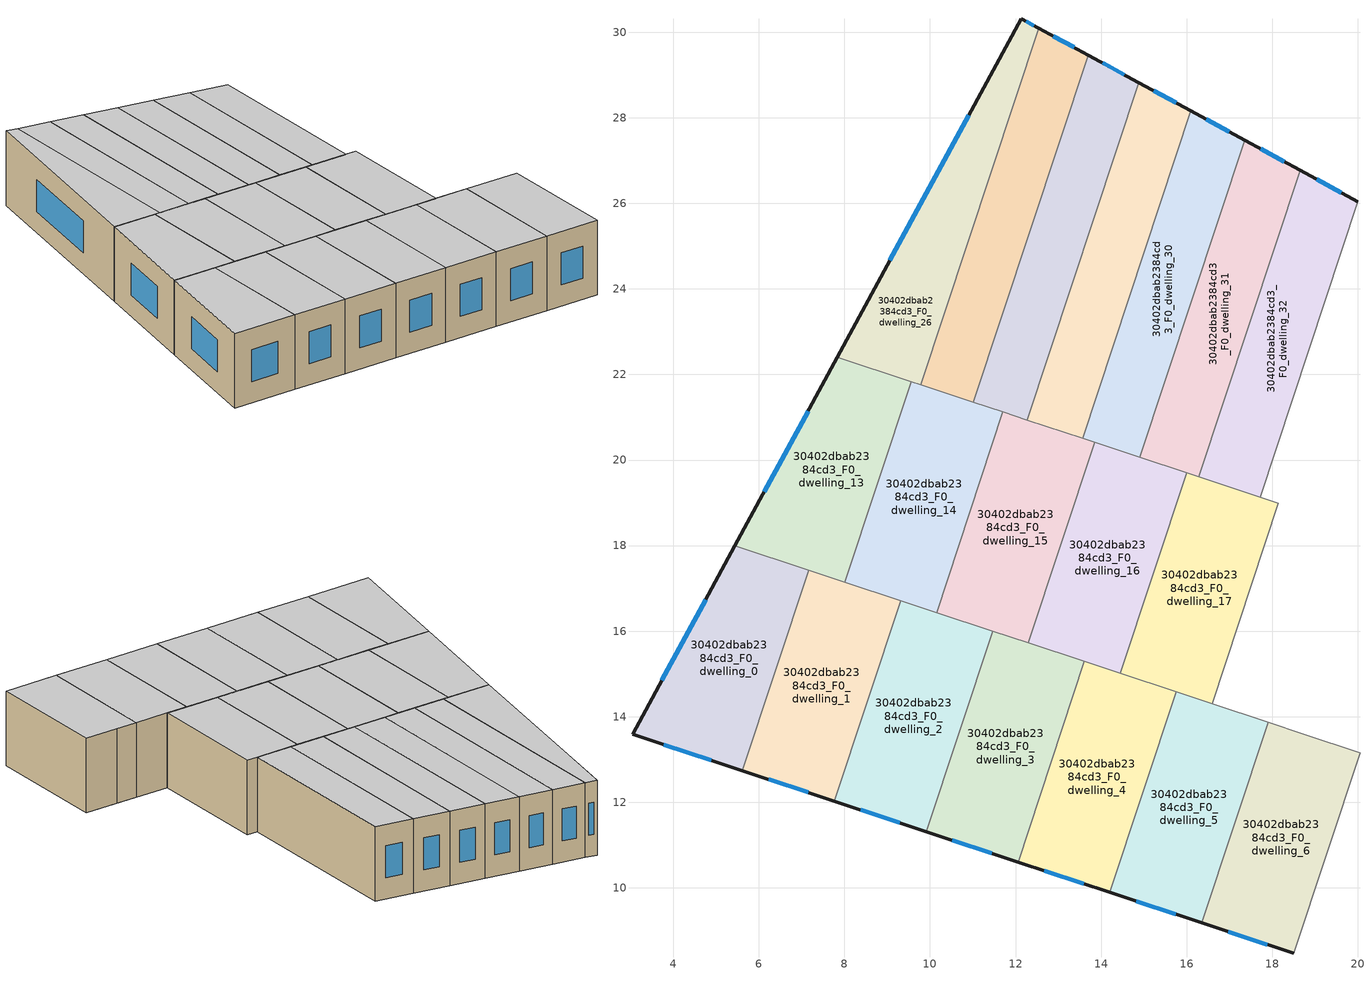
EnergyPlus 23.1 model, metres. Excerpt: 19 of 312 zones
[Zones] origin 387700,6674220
30402dbab2384cd3_F0_dwelling_0
 floor ground (EU_floor_Construction): 7.17,17.42 5.62,12.74 3.05,13.59 5.44,18 z0
 wall outside (EU_wall_Construction): 5.44,18 3.05,13.59 5.62,12.74 z0:3
 wall to 30402dbab2384cd3_F0_dwelling_1 (EU_wall_Construction): 5.62,12.74 7.17,17.42 z0:3
 wall to 30402dbab2384cd3_F0_dwelling_13 (EU_wall_Construction): 7.17,17.42 5.44,18 z0:3
 window (EU_Window_Construction): 4.76,16.74 3.73,14.85 / 3.78,13.35 4.88,12.98 z0.86:2.14
 ceiling to 30402dbab2384cd3_F1_dwelling_0 (EU_floor_Construction): 5.62,12.74 7.17,17.42 5.44,18 3.05,13.59 z3
30402dbab2384cd3_F0_dwelling_1
 floor ground (EU_floor_Construction): 9.32,16.71 7.77,12.03 5.62,12.74 7.17,17.42 z0
 wall outside (EU_wall_Construction): 5.62,12.74 7.77,12.03 z0:3
 wall to 30402dbab2384cd3_F0_dwelling_2 (EU_wall_Construction): 7.77,12.03 9.32,16.71 z0:3
 wall to 30402dbab2384cd3_F0_dwelling_14 (EU_wall_Construction): 9.32,16.71 8.01,17.14 z0:3
 wall to 30402dbab2384cd3_F0_dwelling_13 (EU_wall_Construction): 8.01,17.15 7.17,17.42 z0:3
 window (EU_Window_Construction): 6.23,12.54 7.15,12.23 z0.86:2.14
 ceiling to 30402dbab2384cd3_F1_dwelling_1 (EU_floor_Construction): 7.77,12.03 9.32,16.71 7.17,17.42 5.62,12.74 z3
30402dbab2384cd3_F0_dwelling_13
 floor ground (EU_floor_Construction): 9.56,21.83 8.01,17.14 5.44,18 7.84,22.4 z0
 wall outside (EU_wall_Construction): 7.84,22.4 5.44,18 z0:3
 wall to 30402dbab2384cd3_F0_dwelling_14 (EU_wall_Construction): 8.01,17.14 9.56,21.83 z0:3
 wall to 30402dbab2384cd3_F0_dwelling_26 (EU_wall_Construction): 9.56,21.83 7.84,22.4 z0:3
 window (EU_Window_Construction): 7.15,21.14 6.13,19.25 z0.86:2.14
 ceiling to 30402dbab2384cd3_F1_dwelling_13 (EU_floor_Construction): 8.01,17.14 9.56,21.83 7.84,22.4 5.44,18 z3
30402dbab2384cd3_F0_dwelling_14
 floor ground (EU_floor_Construction): 11.71,21.12 10.16,16.43 8.01,17.14 9.56,21.83 z0
 wall to 30402dbab2384cd3_F0_dwelling_15 (EU_wall_Construction): 10.16,16.43 11.71,21.12 z0:3
 wall to 30402dbab2384cd3_F0_dwelling_27 (EU_wall_Construction): 11.01,21.35 9.79,21.76 z0:3
 wall to 30402dbab2384cd3_F0_dwelling_28 (EU_wall_Construction): 11.71,21.12 11.02,21.35 z0:3
 wall to 30402dbab2384cd3_F0_dwelling_2 (EU_wall_Construction): 9.32,16.71 10.16,16.43 z0:3
 wall to 30402dbab2384cd3_F0_dwelling_26 (EU_wall_Construction): 9.79,21.76 9.56,21.83 z0:3
 ceiling to 30402dbab2384cd3_F1_dwelling_14 (EU_floor_Construction): 10.16,16.43 11.71,21.12 9.56,21.83 8.01,17.14 z3
30402dbab2384cd3_F0_dwelling_15
 floor ground (EU_floor_Construction): 13.85,20.41 12.3,15.72 10.16,16.43 11.71,21.12 z0
 wall to 30402dbab2384cd3_F0_dwelling_16 (EU_wall_Construction): 12.3,15.72 13.85,20.41 z0:3
 wall to 30402dbab2384cd3_F0_dwelling_29 (EU_wall_Construction): 13.57,20.51 12.27,20.93 z0:3
 wall to 30402dbab2384cd3_F0_dwelling_2 (EU_wall_Construction): 10.16,16.43 11.46,16 z0:3
 wall to 30402dbab2384cd3_F0_dwelling_3 (EU_wall_Construction): 11.46,16 12.3,15.72 z0:3
 wall to 30402dbab2384cd3_F0_dwelling_28 (EU_wall_Construction): 12.27,20.93 11.71,21.12 z0:3
 wall to 30402dbab2384cd3_F0_dwelling_30 (EU_wall_Construction): 13.85,20.41 13.57,20.51 z0:3
 ceiling to 30402dbab2384cd3_F1_dwelling_15 (EU_floor_Construction): 12.3,15.72 13.85,20.41 11.71,21.12 10.16,16.43 z3
30402dbab2384cd3_F0_dwelling_16
 floor ground (EU_floor_Construction): 16,19.7 14.45,15.01 12.3,15.72 13.85,20.41 z0
 wall to 30402dbab2384cd3_F0_dwelling_17 (EU_wall_Construction): 14.45,15.01 16,19.7 z0:3
 wall to 30402dbab2384cd3_F0_dwelling_31 (EU_wall_Construction): 16,19.7 14.9,20.06 z0:3
 wall to 30402dbab2384cd3_F0_dwelling_3 (EU_wall_Construction): 12.3,15.72 13.61,15.29 z0:3
 wall to 30402dbab2384cd3_F0_dwelling_30 (EU_wall_Construction): 14.9,20.06 13.85,20.41 z0:3
 wall to 30402dbab2384cd3_F0_dwelling_4 (EU_wall_Construction): 13.61,15.29 14.45,15.01 z0:3
 ceiling to 30402dbab2384cd3_F1_dwelling_16 (EU_floor_Construction): 14.45,15.01 16,19.7 13.85,20.41 12.3,15.72 z3
30402dbab2384cd3_F0_dwelling_17
 floor ground (EU_floor_Construction): 18.15,18.99 16.59,14.3 14.45,15.01 16,19.7 z0
 wall to 30402dbab2384cd3_F0_dwelling_18 (EU_wall_Construction): 16.59,14.3 18.15,18.99 z0:3
 wall to 30402dbab2384cd3_F0_dwelling_32 (EU_wall_Construction): 17.72,19.13 16.28,19.61 z0:3
 wall to 30402dbab2384cd3_F0_dwelling_4 (EU_wall_Construction): 14.45,15.01 15.76,14.58 z0:3
 wall to 30402dbab2384cd3_F0_dwelling_31 (EU_wall_Construction): 16.28,19.61 16,19.7 z0:3
 wall to 30402dbab2384cd3_F0_dwelling_5 (EU_wall_Construction): 15.76,14.58 16.59,14.3 z0:3
 wall to 30402dbab2384cd3_F0_dwelling_33 (EU_wall_Construction): 18.15,18.99 17.72,19.13 z0:3
 ceiling to 30402dbab2384cd3_F1_dwelling_17 (EU_floor_Construction): 16.59,14.3 18.15,18.99 16,19.7 14.45,15.01 z3
30402dbab2384cd3_F0_dwelling_2
 floor ground (EU_floor_Construction): 11.46,16 9.91,11.32 7.77,12.03 9.32,16.71 z0
 wall outside (EU_wall_Construction): 7.77,12.03 9.91,11.32 z0:3
 wall to 30402dbab2384cd3_F0_dwelling_3 (EU_wall_Construction): 9.91,11.32 11.46,16 z0:3
 window (EU_Window_Construction): 8.38,11.82 9.3,11.52 z0.86:2.14
 ceiling to 30402dbab2384cd3_F1_dwelling_2 (EU_floor_Construction): 9.91,11.32 11.46,16 9.32,16.71 7.77,12.03 z3
30402dbab2384cd3_F0_dwelling_26
 floor ground (EU_floor_Construction): 12.55,30.09 9.79,21.76 7.84,22.4 12.13,30.31 z0
 wall outside (EU_wall_Construction): 12.55,30.09 12.13,30.31 7.84,22.4 z0:3
 wall to 30402dbab2384cd3_F0_dwelling_27 (EU_wall_Construction): 9.79,21.76 12.55,30.09 z0:3
 window (EU_Window_Construction): 10.91,28.05 9.06,24.66 / 12.43,30.15 12.25,30.25 z0.86:2.14
 ceiling to 30402dbab2384cd3_F1_dwelling_26 (EU_floor_Construction): 9.79,21.76 12.55,30.09 12.13,30.31 7.84,22.4 z3
30402dbab2384cd3_F0_dwelling_27
 floor ground (EU_floor_Construction): 13.7,29.46 11.02,21.35 9.79,21.76 12.55,30.09 z0
 wall outside (EU_wall_Construction): 13.7,29.46 12.55,30.09 z0:3
 wall to 30402dbab2384cd3_F0_dwelling_28 (EU_wall_Construction): 11.02,21.35 13.7,29.46 z0:3
 window (EU_Window_Construction): 13.37,29.64 12.88,29.91 z0.86:2.14
 ceiling to 30402dbab2384cd3_F1_dwelling_27 (EU_floor_Construction): 11.02,21.35 13.7,29.46 12.55,30.09 9.79,21.76 z3
30402dbab2384cd3_F0_dwelling_28
 floor ground (EU_floor_Construction): 14.88,28.82 12.27,20.93 11.02,21.35 13.7,29.46 z0
 wall outside (EU_wall_Construction): 14.88,28.82 13.7,29.46 z0:3
 wall to 30402dbab2384cd3_F0_dwelling_29 (EU_wall_Construction): 12.27,20.93 14.88,28.82 z0:3
 window (EU_Window_Construction): 14.54,29 14.04,29.28 z0.86:2.14
 ceiling to 30402dbab2384cd3_F1_dwelling_28 (EU_floor_Construction): 12.27,20.93 14.88,28.82 13.7,29.46 11.02,21.35 z3
30402dbab2384cd3_F0_dwelling_29
 floor ground (EU_floor_Construction): 16.1,28.16 13.57,20.51 12.27,20.93 14.88,28.82 z0
 wall outside (EU_wall_Construction): 16.1,28.16 14.88,28.82 z0:3
 wall to 30402dbab2384cd3_F0_dwelling_30 (EU_wall_Construction): 13.57,20.51 16.1,28.16 z0:3
 window (EU_Window_Construction): 15.75,28.35 15.23,28.63 z0.86:2.14
 ceiling to 30402dbab2384cd3_F1_dwelling_29 (EU_floor_Construction): 13.57,20.51 16.1,28.16 14.88,28.82 12.27,20.93 z3
30402dbab2384cd3_F0_dwelling_3
 floor ground (EU_floor_Construction): 13.61,15.29 12.06,10.61 9.91,11.32 11.46,16 z0
 wall outside (EU_wall_Construction): 9.91,11.32 12.06,10.61 z0:3
 wall to 30402dbab2384cd3_F0_dwelling_4 (EU_wall_Construction): 12.06,10.61 13.61,15.29 z0:3
 window (EU_Window_Construction): 10.53,11.11 11.45,10.81 z0.86:2.14
 ceiling to 30402dbab2384cd3_F1_dwelling_3 (EU_floor_Construction): 12.06,10.61 13.61,15.29 11.46,16 9.91,11.32 z3
30402dbab2384cd3_F0_dwelling_30
 floor ground (EU_floor_Construction): 17.36,27.47 14.9,20.06 13.57,20.51 16.1,28.16 z0
 wall outside (EU_wall_Construction): 17.36,27.47 16.1,28.16 z0:3
 wall to 30402dbab2384cd3_F0_dwelling_31 (EU_wall_Construction): 14.9,20.06 17.36,27.47 z0:3
 window (EU_Window_Construction): 17,27.67 16.46,27.96 z0.86:2.14
 ceiling to 30402dbab2384cd3_F1_dwelling_30 (EU_floor_Construction): 14.9,20.06 17.36,27.47 16.1,28.16 13.57,20.51 z3
30402dbab2384cd3_F0_dwelling_31
 floor ground (EU_floor_Construction): 18.66,26.77 16.28,19.61 14.9,20.06 17.36,27.47 z0
 wall outside (EU_wall_Construction): 18.66,26.77 17.36,27.47 z0:3
 wall to 30402dbab2384cd3_F0_dwelling_32 (EU_wall_Construction): 16.28,19.61 18.66,26.77 z0:3
 window (EU_Window_Construction): 18.28,26.97 17.73,27.27 z0.86:2.14
 ceiling to 30402dbab2384cd3_F1_dwelling_31 (EU_floor_Construction): 16.28,19.61 18.66,26.77 17.36,27.47 14.9,20.06 z3
30402dbab2384cd3_F0_dwelling_32
 floor ground (EU_floor_Construction): 20,26.04 17.72,19.13 16.28,19.61 18.66,26.77 z0
 wall outside (EU_wall_Construction): 20,26.04 18.66,26.77 z0:3
 wall to 30402dbab2384cd3_F0_dwelling_33 (EU_wall_Construction): 17.72,19.13 20,26.04 z0:3
 window (EU_Window_Construction): 19.62,26.25 19.04,26.56 z0.86:2.14
 ceiling to 30402dbab2384cd3_F1_dwelling_32 (EU_floor_Construction): 17.72,19.13 20,26.04 18.66,26.77 16.28,19.61 z3
30402dbab2384cd3_F0_dwelling_4
 floor ground (EU_floor_Construction): 15.76,14.58 14.21,9.89 12.06,10.61 13.61,15.29 z0
 wall outside (EU_wall_Construction): 12.06,10.61 14.21,9.89 z0:3
 wall to 30402dbab2384cd3_F0_dwelling_5 (EU_wall_Construction): 14.21,9.89 15.76,14.58 z0:3
 window (EU_Window_Construction): 12.67,10.4 13.59,10.1 z0.86:2.14
 ceiling to 30402dbab2384cd3_F1_dwelling_4 (EU_floor_Construction): 14.21,9.89 15.76,14.58 13.61,15.29 12.06,10.61 z3
30402dbab2384cd3_F0_dwelling_5
 floor ground (EU_floor_Construction): 17.91,13.87 16.35,9.18 14.21,9.89 15.76,14.58 z0
 wall outside (EU_wall_Construction): 14.21,9.89 16.35,9.18 z0:3
 wall to 30402dbab2384cd3_F0_dwelling_6 (EU_wall_Construction): 16.35,9.18 17.91,13.87 z0:3
 wall to 30402dbab2384cd3_F0_dwelling_18 (EU_wall_Construction): 17.91,13.87 16.59,14.3 z0:3
 window (EU_Window_Construction): 14.82,9.69 15.74,9.39 z0.86:2.14
 ceiling to 30402dbab2384cd3_F1_dwelling_5 (EU_floor_Construction): 16.35,9.18 17.91,13.87 15.76,14.58 14.21,9.89 z3
30402dbab2384cd3_F0_dwelling_6
 floor ground (EU_floor_Construction): 20.05,13.16 18.5,8.47 16.35,9.18 17.91,13.87 z0
 wall outside (EU_wall_Construction): 16.35,9.18 18.5,8.47 z0:3
 wall to 30402dbab2384cd3_F0_dwelling_7 (EU_wall_Construction): 18.5,8.47 20.05,13.16 z0:3
 wall to 30402dbab2384cd3_F0_dwelling_19 (EU_wall_Construction): 20.05,13.16 18.74,13.59 z0:3
 wall to 30402dbab2384cd3_F0_dwelling_18 (EU_wall_Construction): 18.74,13.59 17.91,13.87 z0:3
 window (EU_Window_Construction): 16.97,8.98 17.89,8.68 z0.86:2.14
 ceiling to 30402dbab2384cd3_F1_dwelling_6 (EU_floor_Construction): 18.5,8.47 20.05,13.16 17.91,13.87 16.35,9.18 z3
[Building]
EU S2 Campaign: North Axis=0; Terrain=City; Solar Distribution=FullExterior
[Site:Location]
Helsinki-Vantaa.AP: Latitude=60.317; Longitude=24.963; Time Zone=2; Elevation=54.6
[SizingPeriod:WeatherFileDays]
AnnualSizingPeriod: Begin Month=1; Begin Day of Month=1; End Month=12; End Day of Month=31; Day of Week for Start Day=Monday; Use Weather File Daylight Saving Period=No; Use Weather File Rain and Snow Indicators=No
[MATERIAL]
EU_InternalMass_Material: Roughness=MediumRough; Thickness=0.1; Conductivity=1; Density=1800; Specific Heat=900; Thermal Absorptance=0.9; Solar Absorptance=0.7; Visible Absorptance=0.7
[MATERIAL:NOMASS] Roughness=MediumRough; Thermal Absorptance=0.9; Solar Absorptance=0.7; Visible Absorptance=0.7
Name | Thermal Resistance
EU_wall_NoMass | 5.91765
EU_floor_NoMass | 6.2875
[WINDOWMATERIAL:SIMPLEGLAZINGSYSTEM]
EU_Window_SimpleGlazing: UFactor=0.994035; Solar Heat Gain Coefficient=0.7; Visible Transmittance=0.7
[CONSTRUCTION]
EU_wall_Construction: EU_wall_NoMass
EU_floor_Construction: EU_floor_NoMass
EU_Window_Construction: EU_Window_SimpleGlazing
EU_InternalMass_Construction: EU_InternalMass_Material
[ZONE] Type=1; Multiplier=1; Ceiling Height=autocalculate; Floor Area=autocalculate; Part of Total Floor Area=Yes
Name | Volume
30402dbab2384cd3_F0_dwelling_0; 30402dbab2384cd3_F0_dwelling_2; 30402dbab2384cd3_F0_dwelling_31 | 33.4856
30402dbab2384cd3_F0_dwelling_1 | 33.4937
30402dbab2384cd3_F0_dwelling_13; 30402dbab2384cd3_F0_dwelling_3 | 33.4951
30402dbab2384cd3_F0_dwelling_14; 30402dbab2384cd3_F0_dwelling_27 | 33.479
30402dbab2384cd3_F0_dwelling_15 | 33.4915
30402dbab2384cd3_F0_dwelling_16 | 33.4929
30402dbab2384cd3_F0_dwelling_17 | 33.4768
30402dbab2384cd3_F0_dwelling_26; 30402dbab2384cd3_F0_dwelling_32 | 33.4995
30402dbab2384cd3_F0_dwelling_28 | 33.4871
30402dbab2384cd3_F0_dwelling_29 | 33.4834
30402dbab2384cd3_F0_dwelling_30 | 33.5002
30402dbab2384cd3_F0_dwelling_4 | 33.4827
30402dbab2384cd3_F0_dwelling_5 | 33.498
30402dbab2384cd3_F0_dwelling_6 | 33.4841
[INTERNALMASS] Construction=EU_InternalMass_Construction
Name | Zone or ZoneList | Surface Area
30402dbab2384cd3_F0_dwelling_0_EU_InternalMass | 30402dbab2384cd3_F0_dwelling_0 | 11.1619
30402dbab2384cd3_F0_dwelling_1_EU_InternalMass | 30402dbab2384cd3_F0_dwelling_1 | 11.1648
30402dbab2384cd3_F0_dwelling_2_EU_InternalMass | 30402dbab2384cd3_F0_dwelling_2 | 11.1616
30402dbab2384cd3_F0_dwelling_3_EU_InternalMass | 30402dbab2384cd3_F0_dwelling_3 | 11.1653
30402dbab2384cd3_F0_dwelling_4_EU_InternalMass | 30402dbab2384cd3_F0_dwelling_4 | 11.1612
30402dbab2384cd3_F0_dwelling_5_EU_InternalMass | 30402dbab2384cd3_F0_dwelling_5 | 11.1657
30402dbab2384cd3_F0_dwelling_6_EU_InternalMass | 30402dbab2384cd3_F0_dwelling_6 | 11.1614
30402dbab2384cd3_F0_dwelling_13_EU_InternalMass | 30402dbab2384cd3_F0_dwelling_13 | 11.1653
30402dbab2384cd3_F0_dwelling_14_EU_InternalMass | 30402dbab2384cd3_F0_dwelling_14 | 11.1605
30402dbab2384cd3_F0_dwelling_15_EU_InternalMass | 30402dbab2384cd3_F0_dwelling_15 | 11.1641
30402dbab2384cd3_F0_dwelling_16_EU_InternalMass | 30402dbab2384cd3_F0_dwelling_16 | 11.1641
30402dbab2384cd3_F0_dwelling_17_EU_InternalMass | 30402dbab2384cd3_F0_dwelling_17 | 11.1595
30402dbab2384cd3_F0_dwelling_26_EU_InternalMass | 30402dbab2384cd3_F0_dwelling_26 | 11.1666
30402dbab2384cd3_F0_dwelling_27_EU_InternalMass | 30402dbab2384cd3_F0_dwelling_27 | 11.1596
30402dbab2384cd3_F0_dwelling_28_EU_InternalMass | 30402dbab2384cd3_F0_dwelling_28 | 11.1623
30402dbab2384cd3_F0_dwelling_29_EU_InternalMass | 30402dbab2384cd3_F0_dwelling_29 | 11.1614
30402dbab2384cd3_F0_dwelling_30_EU_InternalMass | 30402dbab2384cd3_F0_dwelling_30 | 11.1666
30402dbab2384cd3_F0_dwelling_31_EU_InternalMass | 30402dbab2384cd3_F0_dwelling_31 | 11.162
30402dbab2384cd3_F0_dwelling_32_EU_InternalMass | 30402dbab2384cd3_F0_dwelling_32 | 11.1665
[OTHEREQUIPMENT] Fuel Type=Electricity; Design Level Calculation Method=Watts/Area; Power per Zone Floor Area=1; Fraction Latent=0; Fraction Radiant=0; Fraction Lost=0; Carbon Dioxide Generation Rate=0; EndUse Subcategory=EU_Step8_InternalGains
Name | Zone or ZoneList or Space or SpaceList | Schedule
EU_Step8_InternalGain_30402dbab2384cd3_F0_dwelling_0_f000 | 30402dbab2384cd3_F0_dwelling_0 | EU_Step8_GainSchedule_30402dbab2384cd3_F0_dwelling_0_f000
EU_Step8_InternalGain_30402dbab2384cd3_F0_dwelling_1_f000 | 30402dbab2384cd3_F0_dwelling_1 | EU_Step8_GainSchedule_30402dbab2384cd3_F0_dwelling_1_f000
EU_Step8_InternalGain_30402dbab2384cd3_F0_dwelling_2_f000 | 30402dbab2384cd3_F0_dwelling_2 | EU_Step8_GainSchedule_30402dbab2384cd3_F0_dwelling_2_f000
EU_Step8_InternalGain_30402dbab2384cd3_F0_dwelling_3_f000 | 30402dbab2384cd3_F0_dwelling_3 | EU_Step8_GainSchedule_30402dbab2384cd3_F0_dwelling_3_f000
EU_Step8_InternalGain_30402dbab2384cd3_F0_dwelling_4_f000 | 30402dbab2384cd3_F0_dwelling_4 | EU_Step8_GainSchedule_30402dbab2384cd3_F0_dwelling_4_f000
EU_Step8_InternalGain_30402dbab2384cd3_F0_dwelling_5_f000 | 30402dbab2384cd3_F0_dwelling_5 | EU_Step8_GainSchedule_30402dbab2384cd3_F0_dwelling_5_f000
EU_Step8_InternalGain_30402dbab2384cd3_F0_dwelling_6_f000 | 30402dbab2384cd3_F0_dwelling_6 | EU_Step8_GainSchedule_30402dbab2384cd3_F0_dwelling_6_f000
EU_Step8_InternalGain_30402dbab2384cd3_F0_dwelling_13_f000 | 30402dbab2384cd3_F0_dwelling_13 | EU_Step8_GainSchedule_30402dbab2384cd3_F0_dwelling_13_f000
EU_Step8_InternalGain_30402dbab2384cd3_F0_dwelling_14_f000 | 30402dbab2384cd3_F0_dwelling_14 | EU_Step8_GainSchedule_30402dbab2384cd3_F0_dwelling_14_f000
EU_Step8_InternalGain_30402dbab2384cd3_F0_dwelling_15_f000 | 30402dbab2384cd3_F0_dwelling_15 | EU_Step8_GainSchedule_30402dbab2384cd3_F0_dwelling_15_f000
EU_Step8_InternalGain_30402dbab2384cd3_F0_dwelling_16_f000 | 30402dbab2384cd3_F0_dwelling_16 | EU_Step8_GainSchedule_30402dbab2384cd3_F0_dwelling_16_f000
EU_Step8_InternalGain_30402dbab2384cd3_F0_dwelling_17_f000 | 30402dbab2384cd3_F0_dwelling_17 | EU_Step8_GainSchedule_30402dbab2384cd3_F0_dwelling_17_f000
EU_Step8_InternalGain_30402dbab2384cd3_F0_dwelling_26_f000 | 30402dbab2384cd3_F0_dwelling_26 | EU_Step8_GainSchedule_30402dbab2384cd3_F0_dwelling_26_f000
EU_Step8_InternalGain_30402dbab2384cd3_F0_dwelling_27_f000 | 30402dbab2384cd3_F0_dwelling_27 | EU_Step8_GainSchedule_30402dbab2384cd3_F0_dwelling_27_f000
EU_Step8_InternalGain_30402dbab2384cd3_F0_dwelling_28_f000 | 30402dbab2384cd3_F0_dwelling_28 | EU_Step8_GainSchedule_30402dbab2384cd3_F0_dwelling_28_f000
EU_Step8_InternalGain_30402dbab2384cd3_F0_dwelling_29_f000 | 30402dbab2384cd3_F0_dwelling_29 | EU_Step8_GainSchedule_30402dbab2384cd3_F0_dwelling_29_f000
EU_Step8_InternalGain_30402dbab2384cd3_F0_dwelling_30_f000 | 30402dbab2384cd3_F0_dwelling_30 | EU_Step8_GainSchedule_30402dbab2384cd3_F0_dwelling_30_f000
EU_Step8_InternalGain_30402dbab2384cd3_F0_dwelling_31_f000 | 30402dbab2384cd3_F0_dwelling_31 | EU_Step8_GainSchedule_30402dbab2384cd3_F0_dwelling_31_f000
EU_Step8_InternalGain_30402dbab2384cd3_F0_dwelling_32_f000 | 30402dbab2384cd3_F0_dwelling_32 | EU_Step8_GainSchedule_30402dbab2384cd3_F0_dwelling_32_f000
[ZONEVENTILATION:DESIGNFLOWRATE] Schedule=EU_AlwaysOn; Design Flow Rate Calculation Method=AirChanges/Hour; Air Changes per Hour=0.596421; Ventilation Type=Natural; Fan Pressure Rise=0; Fan Total Efficiency=1; Constant Term Coefficient=1; Temperature Term Coefficient=0; Velocity Term Coefficient=0; Velocity Squared Term Coefficient=0; Minimum Indoor Temperature=-100; Maximum Indoor Temperature=100; Delta Temperature=-100; Minimum Outdoor Temperature=-100; Maximum Outdoor Temperature=100; Maximum Wind Speed=40
Name | Zone or ZoneList or Space or SpaceList
EU_ConstantAir_30402dbab2384cd3_F0_dwelling_0 | 30402dbab2384cd3_F0_dwelling_0
EU_ConstantAir_30402dbab2384cd3_F0_dwelling_1 | 30402dbab2384cd3_F0_dwelling_1
EU_ConstantAir_30402dbab2384cd3_F0_dwelling_2 | 30402dbab2384cd3_F0_dwelling_2
EU_ConstantAir_30402dbab2384cd3_F0_dwelling_3 | 30402dbab2384cd3_F0_dwelling_3
EU_ConstantAir_30402dbab2384cd3_F0_dwelling_4 | 30402dbab2384cd3_F0_dwelling_4
EU_ConstantAir_30402dbab2384cd3_F0_dwelling_5 | 30402dbab2384cd3_F0_dwelling_5
EU_ConstantAir_30402dbab2384cd3_F0_dwelling_6 | 30402dbab2384cd3_F0_dwelling_6
EU_ConstantAir_30402dbab2384cd3_F0_dwelling_13 | 30402dbab2384cd3_F0_dwelling_13
EU_ConstantAir_30402dbab2384cd3_F0_dwelling_14 | 30402dbab2384cd3_F0_dwelling_14
EU_ConstantAir_30402dbab2384cd3_F0_dwelling_15 | 30402dbab2384cd3_F0_dwelling_15
EU_ConstantAir_30402dbab2384cd3_F0_dwelling_16 | 30402dbab2384cd3_F0_dwelling_16
EU_ConstantAir_30402dbab2384cd3_F0_dwelling_17 | 30402dbab2384cd3_F0_dwelling_17
EU_ConstantAir_30402dbab2384cd3_F0_dwelling_26 | 30402dbab2384cd3_F0_dwelling_26
EU_ConstantAir_30402dbab2384cd3_F0_dwelling_27 | 30402dbab2384cd3_F0_dwelling_27
EU_ConstantAir_30402dbab2384cd3_F0_dwelling_28 | 30402dbab2384cd3_F0_dwelling_28
EU_ConstantAir_30402dbab2384cd3_F0_dwelling_29 | 30402dbab2384cd3_F0_dwelling_29
EU_ConstantAir_30402dbab2384cd3_F0_dwelling_30 | 30402dbab2384cd3_F0_dwelling_30
EU_ConstantAir_30402dbab2384cd3_F0_dwelling_31 | 30402dbab2384cd3_F0_dwelling_31
EU_ConstantAir_30402dbab2384cd3_F0_dwelling_32 | 30402dbab2384cd3_F0_dwelling_32
[HVACTEMPLATE:THERMOSTAT] Constant Heating Setpoint=20; Constant Cooling Setpoint=50
EU_HeatOnly_30402dbab2384cd3_F0_dwelling_0; EU_HeatOnly_30402dbab2384cd3_F0_dwelling_1; EU_HeatOnly_30402dbab2384cd3_F0_dwelling_2; EU_HeatOnly_30402dbab2384cd3_F0_dwelling_3; EU_HeatOnly_30402dbab2384cd3_F0_dwelling_4; EU_HeatOnly_30402dbab2384cd3_F0_dwelling_5; EU_HeatOnly_30402dbab2384cd3_F0_dwelling_6; EU_HeatOnly_30402dbab2384cd3_F0_dwelling_7; EU_HeatOnly_30402dbab2384cd3_F0_dwelling_8; EU_HeatOnly_30402dbab2384cd3_F0_dwelling_9; EU_HeatOnly_30402dbab2384cd3_F0_dwelling_10; EU_HeatOnly_30402dbab2384cd3_F0_dwelling_11; EU_HeatOnly_30402dbab2384cd3_F0_dwelling_12; EU_HeatOnly_30402dbab2384cd3_F0_dwelling_13; EU_HeatOnly_30402dbab2384cd3_F0_dwelling_14; EU_HeatOnly_30402dbab2384cd3_F0_dwelling_15; EU_HeatOnly_30402dbab2384cd3_F0_dwelling_16; EU_HeatOnly_30402dbab2384cd3_F0_dwelling_17; EU_HeatOnly_30402dbab2384cd3_F0_dwelling_18; EU_HeatOnly_30402dbab2384cd3_F0_dwelling_19; EU_HeatOnly_30402dbab2384cd3_F0_dwelling_20; EU_HeatOnly_30402dbab2384cd3_F0_dwelling_21; EU_HeatOnly_30402dbab2384cd3_F0_dwelling_22; EU_HeatOnly_30402dbab2384cd3_F0_dwelling_23; EU_HeatOnly_30402dbab2384cd3_F0_dwelling_24; EU_HeatOnly_30402dbab2384cd3_F0_dwelling_25; EU_HeatOnly_30402dbab2384cd3_F0_dwelling_26; EU_HeatOnly_30402dbab2384cd3_F0_dwelling_27; EU_HeatOnly_30402dbab2384cd3_F0_dwelling_28; EU_HeatOnly_30402dbab2384cd3_F0_dwelling_29; EU_HeatOnly_30402dbab2384cd3_F0_dwelling_30; EU_HeatOnly_30402dbab2384cd3_F0_dwelling_31; EU_HeatOnly_30402dbab2384cd3_F0_dwelling_32; EU_HeatOnly_30402dbab2384cd3_F0_dwelling_33; EU_HeatOnly_30402dbab2384cd3_F0_dwelling_34; EU_HeatOnly_30402dbab2384cd3_F0_dwelling_35; EU_HeatOnly_30402dbab2384cd3_F0_dwelling_36; EU_HeatOnly_30402dbab2384cd3_F0_dwelling_37; EU_HeatOnly_30402dbab2384cd3_F0_dwelling_38; EU_HeatOnly_30402dbab2384cd3_F1_dwelling_0; EU_HeatOnly_30402dbab2384cd3_F1_dwelling_1; EU_HeatOnly_30402dbab2384cd3_F1_dwelling_2; EU_HeatOnly_30402dbab2384cd3_F1_dwelling_3; EU_HeatOnly_30402dbab2384cd3_F1_dwelling_4; EU_HeatOnly_30402dbab2384cd3_F1_dwelling_5; EU_HeatOnly_30402dbab2384cd3_F1_dwelling_6; EU_HeatOnly_30402dbab2384cd3_F1_dwelling_7; EU_HeatOnly_30402dbab2384cd3_F1_dwelling_8; EU_HeatOnly_30402dbab2384cd3_F1_dwelling_9; EU_HeatOnly_30402dbab2384cd3_F1_dwelling_10; EU_HeatOnly_30402dbab2384cd3_F1_dwelling_11; EU_HeatOnly_30402dbab2384cd3_F1_dwelling_12; EU_HeatOnly_30402dbab2384cd3_F1_dwelling_13; EU_HeatOnly_30402dbab2384cd3_F1_dwelling_14; EU_HeatOnly_30402dbab2384cd3_F1_dwelling_15; EU_HeatOnly_30402dbab2384cd3_F1_dwelling_16; EU_HeatOnly_30402dbab2384cd3_F1_dwelling_17; EU_HeatOnly_30402dbab2384cd3_F1_dwelling_18; EU_HeatOnly_30402dbab2384cd3_F1_dwelling_19; EU_HeatOnly_30402dbab2384cd3_F1_dwelling_20; EU_HeatOnly_30402dbab2384cd3_F1_dwelling_21; EU_HeatOnly_30402dbab2384cd3_F1_dwelling_22; EU_HeatOnly_30402dbab2384cd3_F1_dwelling_23; EU_HeatOnly_30402dbab2384cd3_F1_dwelling_24; EU_HeatOnly_30402dbab2384cd3_F1_dwelling_25; EU_HeatOnly_30402dbab2384cd3_F1_dwelling_26; EU_HeatOnly_30402dbab2384cd3_F1_dwelling_27; EU_HeatOnly_30402dbab2384cd3_F1_dwelling_28; EU_HeatOnly_30402dbab2384cd3_F1_dwelling_29; EU_HeatOnly_30402dbab2384cd3_F1_dwelling_30; EU_HeatOnly_30402dbab2384cd3_F1_dwelling_31; EU_HeatOnly_30402dbab2384cd3_F1_dwelling_32; EU_HeatOnly_30402dbab2384cd3_F1_dwelling_33; EU_HeatOnly_30402dbab2384cd3_F1_dwelling_34; EU_HeatOnly_30402dbab2384cd3_F1_dwelling_35; EU_HeatOnly_30402dbab2384cd3_F1_dwelling_36; EU_HeatOnly_30402dbab2384cd3_F1_dwelling_37; EU_HeatOnly_30402dbab2384cd3_F1_dwelling_38; EU_HeatOnly_30402dbab2384cd3_F2_dwelling_0; EU_HeatOnly_30402dbab2384cd3_F2_dwelling_1; EU_HeatOnly_30402dbab2384cd3_F2_dwelling_2; EU_HeatOnly_30402dbab2384cd3_F2_dwelling_3; EU_HeatOnly_30402dbab2384cd3_F2_dwelling_4; EU_HeatOnly_30402dbab2384cd3_F2_dwelling_5; EU_HeatOnly_30402dbab2384cd3_F2_dwelling_6; EU_HeatOnly_30402dbab2384cd3_F2_dwelling_7; EU_HeatOnly_30402dbab2384cd3_F2_dwelling_8; EU_HeatOnly_30402dbab2384cd3_F2_dwelling_9; EU_HeatOnly_30402dbab2384cd3_F2_dwelling_10; EU_HeatOnly_30402dbab2384cd3_F2_dwelling_11; EU_HeatOnly_30402dbab2384cd3_F2_dwelling_12; EU_HeatOnly_30402dbab2384cd3_F2_dwelling_13; EU_HeatOnly_30402dbab2384cd3_F2_dwelling_14; EU_HeatOnly_30402dbab2384cd3_F2_dwelling_15; EU_HeatOnly_30402dbab2384cd3_F2_dwelling_16; EU_HeatOnly_30402dbab2384cd3_F2_dwelling_17; EU_HeatOnly_30402dbab2384cd3_F2_dwelling_18; EU_HeatOnly_30402dbab2384cd3_F2_dwelling_19; EU_HeatOnly_30402dbab2384cd3_F2_dwelling_20; EU_HeatOnly_30402dbab2384cd3_F2_dwelling_21; EU_HeatOnly_30402dbab2384cd3_F2_dwelling_22; EU_HeatOnly_30402dbab2384cd3_F2_dwelling_23; EU_HeatOnly_30402dbab2384cd3_F2_dwelling_24; EU_HeatOnly_30402dbab2384cd3_F2_dwelling_25; EU_HeatOnly_30402dbab2384cd3_F2_dwelling_26; EU_HeatOnly_30402dbab2384cd3_F2_dwelling_27; EU_HeatOnly_30402dbab2384cd3_F2_dwelling_28; EU_HeatOnly_30402dbab2384cd3_F2_dwelling_29; EU_HeatOnly_30402dbab2384cd3_F2_dwelling_30; EU_HeatOnly_30402dbab2384cd3_F2_dwelling_31; EU_HeatOnly_30402dbab2384cd3_F2_dwelling_32; EU_HeatOnly_30402dbab2384cd3_F2_dwelling_33; EU_HeatOnly_30402dbab2384cd3_F2_dwelling_34; EU_HeatOnly_30402dbab2384cd3_F2_dwelling_35; EU_HeatOnly_30402dbab2384cd3_F2_dwelling_36; EU_HeatOnly_30402dbab2384cd3_F2_dwelling_37; EU_HeatOnly_30402dbab2384cd3_F2_dwelling_38; EU_HeatOnly_30402dbab2384cd3_F3_dwelling_0; EU_HeatOnly_30402dbab2384cd3_F3_dwelling_1; EU_HeatOnly_30402dbab2384cd3_F3_dwelling_2; EU_HeatOnly_30402dbab2384cd3_F3_dwelling_3; EU_HeatOnly_30402dbab2384cd3_F3_dwelling_4; EU_HeatOnly_30402dbab2384cd3_F3_dwelling_5; EU_HeatOnly_30402dbab2384cd3_F3_dwelling_6; EU_HeatOnly_30402dbab2384cd3_F3_dwelling_7; EU_HeatOnly_30402dbab2384cd3_F3_dwelling_8; EU_HeatOnly_30402dbab2384cd3_F3_dwelling_9; EU_HeatOnly_30402dbab2384cd3_F3_dwelling_10; EU_HeatOnly_30402dbab2384cd3_F3_dwelling_11; EU_HeatOnly_30402dbab2384cd3_F3_dwelling_12; EU_HeatOnly_30402dbab2384cd3_F3_dwelling_13; EU_HeatOnly_30402dbab2384cd3_F3_dwelling_14; EU_HeatOnly_30402dbab2384cd3_F3_dwelling_15; EU_HeatOnly_30402dbab2384cd3_F3_dwelling_16; EU_HeatOnly_30402dbab2384cd3_F3_dwelling_17; EU_HeatOnly_30402dbab2384cd3_F3_dwelling_18; EU_HeatOnly_30402dbab2384cd3_F3_dwelling_19; EU_HeatOnly_30402dbab2384cd3_F3_dwelling_20; EU_HeatOnly_30402dbab2384cd3_F3_dwelling_21; EU_HeatOnly_30402dbab2384cd3_F3_dwelling_22; EU_HeatOnly_30402dbab2384cd3_F3_dwelling_23; EU_HeatOnly_30402dbab2384cd3_F3_dwelling_24; EU_HeatOnly_30402dbab2384cd3_F3_dwelling_25; EU_HeatOnly_30402dbab2384cd3_F3_dwelling_26; EU_HeatOnly_30402dbab2384cd3_F3_dwelling_27; EU_HeatOnly_30402dbab2384cd3_F3_dwelling_28; EU_HeatOnly_30402dbab2384cd3_F3_dwelling_29; EU_HeatOnly_30402dbab2384cd3_F3_dwelling_30; EU_HeatOnly_30402dbab2384cd3_F3_dwelling_31; EU_HeatOnly_30402dbab2384cd3_F3_dwelling_32; EU_HeatOnly_30402dbab2384cd3_F3_dwelling_33; EU_HeatOnly_30402dbab2384cd3_F3_dwelling_34; EU_HeatOnly_30402dbab2384cd3_F3_dwelling_35; EU_HeatOnly_30402dbab2384cd3_F3_dwelling_36; EU_HeatOnly_30402dbab2384cd3_F3_dwelling_37; EU_HeatOnly_30402dbab2384cd3_F3_dwelling_38; EU_HeatOnly_30402dbab2384cd3_F4_dwelling_0; EU_HeatOnly_30402dbab2384cd3_F4_dwelling_1; EU_HeatOnly_30402dbab2384cd3_F4_dwelling_2; EU_HeatOnly_30402dbab2384cd3_F4_dwelling_3; EU_HeatOnly_30402dbab2384cd3_F4_dwelling_4; EU_HeatOnly_30402dbab2384cd3_F4_dwelling_5; EU_HeatOnly_30402dbab2384cd3_F4_dwelling_6; EU_HeatOnly_30402dbab2384cd3_F4_dwelling_7; EU_HeatOnly_30402dbab2384cd3_F4_dwelling_8; EU_HeatOnly_30402dbab2384cd3_F4_dwelling_9; EU_HeatOnly_30402dbab2384cd3_F4_dwelling_10; EU_HeatOnly_30402dbab2384cd3_F4_dwelling_11; EU_HeatOnly_30402dbab2384cd3_F4_dwelling_12; EU_HeatOnly_30402dbab2384cd3_F4_dwelling_13; EU_HeatOnly_30402dbab2384cd3_F4_dwelling_14; EU_HeatOnly_30402dbab2384cd3_F4_dwelling_15; EU_HeatOnly_30402dbab2384cd3_F4_dwelling_16; EU_HeatOnly_30402dbab2384cd3_F4_dwelling_17; EU_HeatOnly_30402dbab2384cd3_F4_dwelling_18; EU_HeatOnly_30402dbab2384cd3_F4_dwelling_19; EU_HeatOnly_30402dbab2384cd3_F4_dwelling_20; EU_HeatOnly_30402dbab2384cd3_F4_dwelling_21; EU_HeatOnly_30402dbab2384cd3_F4_dwelling_22; EU_HeatOnly_30402dbab2384cd3_F4_dwelling_23; EU_HeatOnly_30402dbab2384cd3_F4_dwelling_24; EU_HeatOnly_30402dbab2384cd3_F4_dwelling_25; EU_HeatOnly_30402dbab2384cd3_F4_dwelling_26; EU_HeatOnly_30402dbab2384cd3_F4_dwelling_27; EU_HeatOnly_30402dbab2384cd3_F4_dwelling_28; EU_HeatOnly_30402dbab2384cd3_F4_dwelling_29; EU_HeatOnly_30402dbab2384cd3_F4_dwelling_30; EU_HeatOnly_30402dbab2384cd3_F4_dwelling_31; EU_HeatOnly_30402dbab2384cd3_F4_dwelling_32; EU_HeatOnly_30402dbab2384cd3_F4_dwelling_33; EU_HeatOnly_30402dbab2384cd3_F4_dwelling_34; EU_HeatOnly_30402dbab2384cd3_F4_dwelling_35; EU_HeatOnly_30402dbab2384cd3_F4_dwelling_36; EU_HeatOnly_30402dbab2384cd3_F4_dwelling_37; EU_HeatOnly_30402dbab2384cd3_F4_dwelling_38; EU_HeatOnly_30402dbab2384cd3_F5_dwelling_0; EU_HeatOnly_30402dbab2384cd3_F5_dwelling_1; EU_HeatOnly_30402dbab2384cd3_F5_dwelling_2; EU_HeatOnly_30402dbab2384cd3_F5_dwelling_3; EU_HeatOnly_30402dbab2384cd3_F5_dwelling_4; EU_HeatOnly_30402dbab2384cd3_F5_dwelling_5; EU_HeatOnly_30402dbab2384cd3_F5_dwelling_6; EU_HeatOnly_30402dbab2384cd3_F5_dwelling_7; EU_HeatOnly_30402dbab2384cd3_F5_dwelling_8; EU_HeatOnly_30402dbab2384cd3_F5_dwelling_9; EU_HeatOnly_30402dbab2384cd3_F5_dwelling_10; EU_HeatOnly_30402dbab2384cd3_F5_dwelling_11; EU_HeatOnly_30402dbab2384cd3_F5_dwelling_12; EU_HeatOnly_30402dbab2384cd3_F5_dwelling_13; EU_HeatOnly_30402dbab2384cd3_F5_dwelling_14; EU_HeatOnly_30402dbab2384cd3_F5_dwelling_15; EU_HeatOnly_30402dbab2384cd3_F5_dwelling_16; EU_HeatOnly_30402dbab2384cd3_F5_dwelling_17; EU_HeatOnly_30402dbab2384cd3_F5_dwelling_18; EU_HeatOnly_30402dbab2384cd3_F5_dwelling_19; EU_HeatOnly_30402dbab2384cd3_F5_dwelling_20; EU_HeatOnly_30402dbab2384cd3_F5_dwelling_21; EU_HeatOnly_30402dbab2384cd3_F5_dwelling_22; EU_HeatOnly_30402dbab2384cd3_F5_dwelling_23; EU_HeatOnly_30402dbab2384cd3_F5_dwelling_24; EU_HeatOnly_30402dbab2384cd3_F5_dwelling_25; EU_HeatOnly_30402dbab2384cd3_F5_dwelling_26; EU_HeatOnly_30402dbab2384cd3_F5_dwelling_27; EU_HeatOnly_30402dbab2384cd3_F5_dwelling_28; EU_HeatOnly_30402dbab2384cd3_F5_dwelling_29; EU_HeatOnly_30402dbab2384cd3_F5_dwelling_30; EU_HeatOnly_30402dbab2384cd3_F5_dwelling_31; EU_HeatOnly_30402dbab2384cd3_F5_dwelling_32; EU_HeatOnly_30402dbab2384cd3_F5_dwelling_33; EU_HeatOnly_30402dbab2384cd3_F5_dwelling_34; EU_HeatOnly_30402dbab2384cd3_F5_dwelling_35; EU_HeatOnly_30402dbab2384cd3_F5_dwelling_36; EU_HeatOnly_30402dbab2384cd3_F5_dwelling_37; EU_HeatOnly_30402dbab2384cd3_F5_dwelling_38; EU_HeatOnly_30402dbab2384cd3_F6_dwelling_0; EU_HeatOnly_30402dbab2384cd3_F6_dwelling_1; EU_HeatOnly_30402dbab2384cd3_F6_dwelling_2; EU_HeatOnly_30402dbab2384cd3_F6_dwelling_3; EU_HeatOnly_30402dbab2384cd3_F6_dwelling_4; EU_HeatOnly_30402dbab2384cd3_F6_dwelling_5; EU_HeatOnly_30402dbab2384cd3_F6_dwelling_6; EU_HeatOnly_30402dbab2384cd3_F6_dwelling_7; EU_HeatOnly_30402dbab2384cd3_F6_dwelling_8; EU_HeatOnly_30402dbab2384cd3_F6_dwelling_9; EU_HeatOnly_30402dbab2384cd3_F6_dwelling_10; EU_HeatOnly_30402dbab2384cd3_F6_dwelling_11; EU_HeatOnly_30402dbab2384cd3_F6_dwelling_12; EU_HeatOnly_30402dbab2384cd3_F6_dwelling_13; EU_HeatOnly_30402dbab2384cd3_F6_dwelling_14; EU_HeatOnly_30402dbab2384cd3_F6_dwelling_15; EU_HeatOnly_30402dbab2384cd3_F6_dwelling_16; EU_HeatOnly_30402dbab2384cd3_F6_dwelling_17; EU_HeatOnly_30402dbab2384cd3_F6_dwelling_18; EU_HeatOnly_30402dbab2384cd3_F6_dwelling_19; EU_HeatOnly_30402dbab2384cd3_F6_dwelling_20; EU_HeatOnly_30402dbab2384cd3_F6_dwelling_21; EU_HeatOnly_30402dbab2384cd3_F6_dwelling_22; EU_HeatOnly_30402dbab2384cd3_F6_dwelling_23; EU_HeatOnly_30402dbab2384cd3_F6_dwelling_24; EU_HeatOnly_30402dbab2384cd3_F6_dwelling_25; EU_HeatOnly_30402dbab2384cd3_F6_dwelling_26; EU_HeatOnly_30402dbab2384cd3_F6_dwelling_27; EU_HeatOnly_30402dbab2384cd3_F6_dwelling_28; EU_HeatOnly_30402dbab2384cd3_F6_dwelling_29; EU_HeatOnly_30402dbab2384cd3_F6_dwelling_30; EU_HeatOnly_30402dbab2384cd3_F6_dwelling_31; EU_HeatOnly_30402dbab2384cd3_F6_dwelling_32; EU_HeatOnly_30402dbab2384cd3_F6_dwelling_33; EU_HeatOnly_30402dbab2384cd3_F6_dwelling_34; EU_HeatOnly_30402dbab2384cd3_F6_dwelling_35; EU_HeatOnly_30402dbab2384cd3_F6_dwelling_36; EU_HeatOnly_30402dbab2384cd3_F6_dwelling_37; EU_HeatOnly_30402dbab2384cd3_F6_dwelling_38; EU_HeatOnly_30402dbab2384cd3_F7_dwelling_0; EU_HeatOnly_30402dbab2384cd3_F7_dwelling_1; EU_HeatOnly_30402dbab2384cd3_F7_dwelling_2; EU_HeatOnly_30402dbab2384cd3_F7_dwelling_3; EU_HeatOnly_30402dbab2384cd3_F7_dwelling_4; EU_HeatOnly_30402dbab2384cd3_F7_dwelling_5; EU_HeatOnly_30402dbab2384cd3_F7_dwelling_6; EU_HeatOnly_30402dbab2384cd3_F7_dwelling_7; EU_HeatOnly_30402dbab2384cd3_F7_dwelling_8; EU_HeatOnly_30402dbab2384cd3_F7_dwelling_9; EU_HeatOnly_30402dbab2384cd3_F7_dwelling_10; EU_HeatOnly_30402dbab2384cd3_F7_dwelling_11; EU_HeatOnly_30402dbab2384cd3_F7_dwelling_12; EU_HeatOnly_30402dbab2384cd3_F7_dwelling_13; EU_HeatOnly_30402dbab2384cd3_F7_dwelling_14; EU_HeatOnly_30402dbab2384cd3_F7_dwelling_15; EU_HeatOnly_30402dbab2384cd3_F7_dwelling_16; EU_HeatOnly_30402dbab2384cd3_F7_dwelling_17; EU_HeatOnly_30402dbab2384cd3_F7_dwelling_18; EU_HeatOnly_30402dbab2384cd3_F7_dwelling_19; EU_HeatOnly_30402dbab2384cd3_F7_dwelling_20; EU_HeatOnly_30402dbab2384cd3_F7_dwelling_21; EU_HeatOnly_30402dbab2384cd3_F7_dwelling_22; EU_HeatOnly_30402dbab2384cd3_F7_dwelling_23; EU_HeatOnly_30402dbab2384cd3_F7_dwelling_24; EU_HeatOnly_30402dbab2384cd3_F7_dwelling_25; EU_HeatOnly_30402dbab2384cd3_F7_dwelling_26; EU_HeatOnly_30402dbab2384cd3_F7_dwelling_27; EU_HeatOnly_30402dbab2384cd3_F7_dwelling_28; EU_HeatOnly_30402dbab2384cd3_F7_dwelling_29; EU_HeatOnly_30402dbab2384cd3_F7_dwelling_30; EU_HeatOnly_30402dbab2384cd3_F7_dwelling_31; EU_HeatOnly_30402dbab2384cd3_F7_dwelling_32; EU_HeatOnly_30402dbab2384cd3_F7_dwelling_33; EU_HeatOnly_30402dbab2384cd3_F7_dwelling_34; EU_HeatOnly_30402dbab2384cd3_F7_dwelling_35; EU_HeatOnly_30402dbab2384cd3_F7_dwelling_36; EU_HeatOnly_30402dbab2384cd3_F7_dwelling_37; EU_HeatOnly_30402dbab2384cd3_F7_dwelling_38
[HVACTEMPLATE:ZONE:IDEALLOADSAIRSYSTEM] System Availability Schedule=EU_AlwaysOn; Maximum Heating Supply Air Temperature=50; Minimum Cooling Supply Air Temperature=13; Maximum Heating Supply Air Humidity Ratio=0.0156; Minimum Cooling Supply Air Humidity Ratio=0.0077; Heating Limit=NoLimit; Cooling Limit=NoLimit; Heating Availability Schedule=EU_AlwaysOn; Cooling Availability Schedule=EU_CoolingOff; Dehumidification Control Type=ConstantSensibleHeatRatio; Cooling Sensible Heat Ratio=0.7; Dehumidification Setpoint=60; Humidification Control Type=None; Humidification Setpoint=30; Outdoor Air Method=None; Outdoor Air Flow Rate per Person=0.00944; Outdoor Air Flow Rate per Zone Floor Area=0; Outdoor Air Flow Rate per Zone=0; Demand Controlled Ventilation Type=None; Outdoor Air Economizer Type=NoEconomizer; Heat Recovery Type=None; Sensible Heat Recovery Effectiveness=0.7; Latent Heat Recovery Effectiveness=0.65
Name | Template Thermostat
30402dbab2384cd3_F0_dwelling_0 | EU_HeatOnly_30402dbab2384cd3_F0_dwelling_0
30402dbab2384cd3_F0_dwelling_1 | EU_HeatOnly_30402dbab2384cd3_F0_dwelling_1
30402dbab2384cd3_F0_dwelling_2 | EU_HeatOnly_30402dbab2384cd3_F0_dwelling_2
30402dbab2384cd3_F0_dwelling_3 | EU_HeatOnly_30402dbab2384cd3_F0_dwelling_3
30402dbab2384cd3_F0_dwelling_4 | EU_HeatOnly_30402dbab2384cd3_F0_dwelling_4
30402dbab2384cd3_F0_dwelling_5 | EU_HeatOnly_30402dbab2384cd3_F0_dwelling_5
30402dbab2384cd3_F0_dwelling_6 | EU_HeatOnly_30402dbab2384cd3_F0_dwelling_6
30402dbab2384cd3_F0_dwelling_13 | EU_HeatOnly_30402dbab2384cd3_F0_dwelling_13
30402dbab2384cd3_F0_dwelling_14 | EU_HeatOnly_30402dbab2384cd3_F0_dwelling_14
30402dbab2384cd3_F0_dwelling_15 | EU_HeatOnly_30402dbab2384cd3_F0_dwelling_15
30402dbab2384cd3_F0_dwelling_16 | EU_HeatOnly_30402dbab2384cd3_F0_dwelling_16
30402dbab2384cd3_F0_dwelling_17 | EU_HeatOnly_30402dbab2384cd3_F0_dwelling_17
30402dbab2384cd3_F0_dwelling_26 | EU_HeatOnly_30402dbab2384cd3_F0_dwelling_26
30402dbab2384cd3_F0_dwelling_27 | EU_HeatOnly_30402dbab2384cd3_F0_dwelling_27
30402dbab2384cd3_F0_dwelling_28 | EU_HeatOnly_30402dbab2384cd3_F0_dwelling_28
30402dbab2384cd3_F0_dwelling_29 | EU_HeatOnly_30402dbab2384cd3_F0_dwelling_29
30402dbab2384cd3_F0_dwelling_30 | EU_HeatOnly_30402dbab2384cd3_F0_dwelling_30
30402dbab2384cd3_F0_dwelling_31 | EU_HeatOnly_30402dbab2384cd3_F0_dwelling_31
30402dbab2384cd3_F0_dwelling_32 | EU_HeatOnly_30402dbab2384cd3_F0_dwelling_32
[SIZING:ZONE] Zone Cooling Design Supply Air Temperature Input Method=SupplyAirTemperature; Zone Cooling Design Supply Air Temperature=13; Zone Heating Design Supply Air Temperature Input Method=SupplyAirTemperature; Zone Heating Design Supply Air Temperature=50; Zone Cooling Design Supply Air Humidity Ratio=0.008; Zone Heating Design Supply Air Humidity Ratio=0.008; Cooling Design Air Flow Method=DesignDay; Cooling Design Air Flow Rate=0; Cooling Minimum Air Flow per Zone Floor Area=0.000762; Cooling Minimum Air Flow=0; Cooling Minimum Air Flow Fraction=0.2; Heating Design Air Flow Method=DesignDay; Heating Design Air Flow Rate=0; Heating Maximum Air Flow per Zone Floor Area=0.002032; Heating Maximum Air Flow=0.141576; Heating Maximum Air Flow Fraction=0.3; Account for Dedicated Outdoor Air System=No; Dedicated Outdoor Air System Control Strategy=NeutralSupplyAir; Dedicated Outdoor Air Low Setpoint Temperature for Design=autosize; Dedicated Outdoor Air High Setpoint Temperature for Design=autosize; Zone Load Sizing Method=Sensible Load Only No Latent Load; Zone Latent Cooling Design Supply Air Humidity Ratio Input Method=HumidityRatioDifference; Zone Cooling Design Supply Air Humidity Ratio Difference=0.005; Zone Latent Heating Design Supply Air Humidity Ratio Input Method=HumidityRatioDifference; Zone Humidification Design Supply Air Humidity Ratio Difference=0.005
30402dbab2384cd3_F0_dwelling_0; 30402dbab2384cd3_F0_dwelling_1; 30402dbab2384cd3_F0_dwelling_2; 30402dbab2384cd3_F0_dwelling_3; 30402dbab2384cd3_F0_dwelling_4; 30402dbab2384cd3_F0_dwelling_5; 30402dbab2384cd3_F0_dwelling_6; 30402dbab2384cd3_F0_dwelling_13; 30402dbab2384cd3_F0_dwelling_14; 30402dbab2384cd3_F0_dwelling_15; 30402dbab2384cd3_F0_dwelling_16; 30402dbab2384cd3_F0_dwelling_17; 30402dbab2384cd3_F0_dwelling_26; 30402dbab2384cd3_F0_dwelling_27; 30402dbab2384cd3_F0_dwelling_28; 30402dbab2384cd3_F0_dwelling_29; 30402dbab2384cd3_F0_dwelling_30; 30402dbab2384cd3_F0_dwelling_31; 30402dbab2384cd3_F0_dwelling_32
[SCHEDULE:CONSTANT]
Name | Hourly Value
EU_AlwaysOn | 1
EU_CoolingOff | 0
[SCHEDULE:FILE] Column Number=1; Rows to Skip at Top=0; Number of Hours of Data=8760; Column Separator=Comma; Interpolate to Timestep=No; Minutes per Item=60; Adjust Schedule for Daylight Savings=Yes
Name | File
EU_Step8_GainSchedule_30402dbab2384cd3_F0_dwelling_0_f000 | ../../schedules/30402dbab2384cd3/30402dbab2384cd3_F0_dwelling_0_f000_gain.csv
EU_Step8_GainSchedule_30402dbab2384cd3_F0_dwelling_1_f000 | ../../schedules/30402dbab2384cd3/30402dbab2384cd3_F0_dwelling_1_f000_gain.csv
EU_Step8_GainSchedule_30402dbab2384cd3_F0_dwelling_2_f000 | ../../schedules/30402dbab2384cd3/30402dbab2384cd3_F0_dwelling_2_f000_gain.csv
EU_Step8_GainSchedule_30402dbab2384cd3_F0_dwelling_3_f000 | ../../schedules/30402dbab2384cd3/30402dbab2384cd3_F0_dwelling_3_f000_gain.csv
EU_Step8_GainSchedule_30402dbab2384cd3_F0_dwelling_4_f000 | ../../schedules/30402dbab2384cd3/30402dbab2384cd3_F0_dwelling_4_f000_gain.csv
EU_Step8_GainSchedule_30402dbab2384cd3_F0_dwelling_5_f000 | ../../schedules/30402dbab2384cd3/30402dbab2384cd3_F0_dwelling_5_f000_gain.csv
EU_Step8_GainSchedule_30402dbab2384cd3_F0_dwelling_6_f000 | ../../schedules/30402dbab2384cd3/30402dbab2384cd3_F0_dwelling_6_f000_gain.csv
EU_Step8_GainSchedule_30402dbab2384cd3_F0_dwelling_13_f000 | ../../schedules/30402dbab2384cd3/30402dbab2384cd3_F0_dwelling_13_f000_gain.csv
EU_Step8_GainSchedule_30402dbab2384cd3_F0_dwelling_14_f000 | ../../schedules/30402dbab2384cd3/30402dbab2384cd3_F0_dwelling_14_f000_gain.csv
EU_Step8_GainSchedule_30402dbab2384cd3_F0_dwelling_15_f000 | ../../schedules/30402dbab2384cd3/30402dbab2384cd3_F0_dwelling_15_f000_gain.csv
EU_Step8_GainSchedule_30402dbab2384cd3_F0_dwelling_16_f000 | ../../schedules/30402dbab2384cd3/30402dbab2384cd3_F0_dwelling_16_f000_gain.csv
EU_Step8_GainSchedule_30402dbab2384cd3_F0_dwelling_17_f000 | ../../schedules/30402dbab2384cd3/30402dbab2384cd3_F0_dwelling_17_f000_gain.csv
EU_Step8_GainSchedule_30402dbab2384cd3_F0_dwelling_26_f000 | ../../schedules/30402dbab2384cd3/30402dbab2384cd3_F0_dwelling_26_f000_gain.csv
EU_Step8_GainSchedule_30402dbab2384cd3_F0_dwelling_27_f000 | ../../schedules/30402dbab2384cd3/30402dbab2384cd3_F0_dwelling_27_f000_gain.csv
EU_Step8_GainSchedule_30402dbab2384cd3_F0_dwelling_28_f000 | ../../schedules/30402dbab2384cd3/30402dbab2384cd3_F0_dwelling_28_f000_gain.csv
EU_Step8_GainSchedule_30402dbab2384cd3_F0_dwelling_29_f000 | ../../schedules/30402dbab2384cd3/30402dbab2384cd3_F0_dwelling_29_f000_gain.csv
EU_Step8_GainSchedule_30402dbab2384cd3_F0_dwelling_30_f000 | ../../schedules/30402dbab2384cd3/30402dbab2384cd3_F0_dwelling_30_f000_gain.csv
EU_Step8_GainSchedule_30402dbab2384cd3_F0_dwelling_31_f000 | ../../schedules/30402dbab2384cd3/30402dbab2384cd3_F0_dwelling_31_f000_gain.csv
EU_Step8_GainSchedule_30402dbab2384cd3_F0_dwelling_32_f000 | ../../schedules/30402dbab2384cd3/30402dbab2384cd3_F0_dwelling_32_f000_gain.csv
